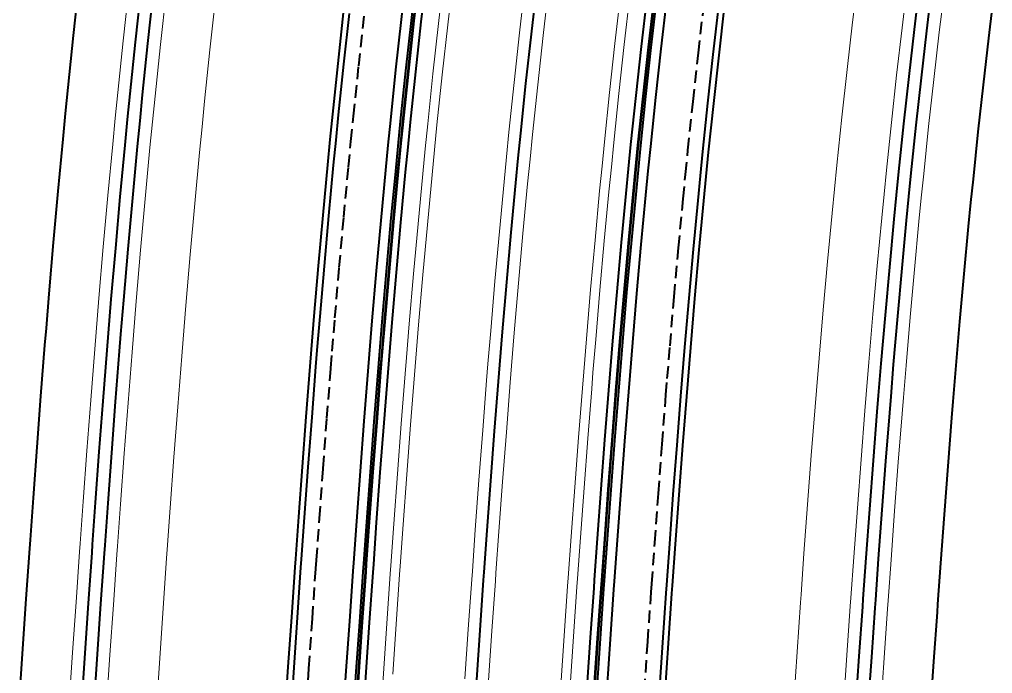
# Model space of a CAD drawing. Header units: feet. Extents: x 85617 to 85865, y 436878 to 437298.
# Drawn here: x 85619.48 to 85658.49, y 436982.88 to 437009.12 of the extents above; entities that cross this region are included whole.
import ezdxf

# ---------------------------------------------------------------- set-up
doc = ezdxf.new("R2010")
doc.units = ezdxf.units.FT
doc.header["$MEASUREMENT"] = 0
for name, pattern in [('( Dashed )', [0.75, 0.5, -0.25]), ('AM-AS', [16, 10, -2, 2, -2]), ('BV-GELEIDERAIL', [16, 10, -3, -3]), ('VW-3-3_STREEP15-N', [6, 3, -3]), ('VW-DOORGETROKKEN_015-N', [0])]:
    doc.linetypes.add(name, pattern=pattern)
for name, color, linetype, lineweight in [('N-WE-AM-AS-G', 10, 'AM-AS', 13), ('N-WE-BV-GELEIDECONSTRUCTIE_ACHTERZIJDE-G', 210, 'Continuous', 40), ('N-WE-BV-GELEIDECONSTRUCTIE_GELEIDERAIL-G', 210, 'BV-GELEIDERAIL', 40), ('N-WE-BV-GELEIDECONSTRUCTIE_UITBUIGING-G', 30, '( Dashed )', 40), ('N-WE-BV-GELEIDECONSTRUCTIE_VOORZIJDE-G', 210, 'Continuous', 40), ('N-WE-GW-BERM-G', 90, 'Continuous', 40), ('N-WE-GW-GRONDWERKLIJN_TEEN-G', 90, 'Continuous', 0), ('N-WE-GW-WATERGANG_BODEM-G', 90, 'Continuous', 40), ('N-WE-GW-WATERGANG_INSTEEK-G', 90, 'Continuous', 40), ('N-WE-GW-WATERGANG_WATERLIJN_WINTERPEIL-G', 7, 'Continuous', 0), ('N-WE-GW-ZANDLIJN-G', 20, 'Continuous', 40), ('N-WE-VH-KANTVERHARDING-G', 7, 'Continuous', 0), ('N-WE-VH-VERHARDING_KNIKLIJN-G', 251, 'Continuous', 40), ('N-WE-VW-MARKERING_LANGS_STREEP_33_015-G', 7, 'VW-3-3_STREEP15-N', 0), ('N-WE-VW-MARKERING_LANGS_STREEP_DOORGETROKKEN_015-G', 7, 'VW-DOORGETROKKEN_015-N', 0)]:
    doc.layers.add(name, color=color, linetype=linetype, lineweight=lineweight)

msp = doc.modelspace()

# ---------------------------------------------------------------- linework, layer by layer
at = {"layer": 'N-WE-AM-AS-G'}
msp.add_polyline3d([(85637.713, 436981.133, 3), (85637.882, 436983.628, 3), (85638.055, 436986.122, 3), (85638.113, 436986.953, 3), (85638.232, 436988.615, 3), (85638.416, 436991.109, 3), (85638.607, 436993.601, 3), (85638.739, 436995.263, 3), (85638.807, 436996.093, 3), (85639.019, 436998.584, 3), (85639.243, 437001.074, 3), (85639.481, 437003.563, 3), (85639.734, 437006.05, 3), (85640.005, 437008.535, 3), (85640.294, 437011.019, 3)], dxfattribs=at)
at = {"layer": 'N-WE-BV-GELEIDECONSTRUCTIE_ACHTERZIJDE-G'}
for points in [[(85632.452, 436980.987, 2.804), (85632.587, 436982.985, 2.804), (85632.724, 436984.986, 2.804), (85632.864, 436986.988, 2.804), (85632.887, 436987.322, 2.804), (85633.006, 436988.993, 2.804), (85633.153, 436990.999, 2.804), (85633.305, 436993.007, 2.804), (85633.463, 436995.016, 2.804), (85633.517, 436995.687, 2.804), (85633.628, 436997.027, 2.804), (85633.799, 436999.04, 2.804), (85633.979, 437001.054, 2.804), (85634.169, 437003.069, 2.804), (85634.267, 437004.077, 2.804), (85634.367, 437005.086, 2.804), (85634.577, 437007.103, 2.804), (85634.798, 437009.121, 2.804), (85635.032, 437011.14, 2.804)], [(85632.452, 436980.987, 3.594), (85632.587, 436982.985, 3.594), (85632.724, 436984.986, 3.594), (85632.864, 436986.988, 3.594), (85632.887, 436987.322, 3.594), (85633.006, 436988.993, 3.594), (85633.153, 436990.999, 3.594), (85633.305, 436993.007, 3.594), (85633.463, 436995.016, 3.594), (85633.517, 436995.687, 3.594), (85633.628, 436997.027, 3.594), (85633.799, 436999.04, 3.594), (85633.979, 437001.054, 3.594), (85634.169, 437003.069, 3.594), (85634.267, 437004.077, 3.594), (85634.367, 437005.086, 3.594), (85634.577, 437007.103, 3.594), (85634.798, 437009.121, 3.594), (85635.032, 437011.14, 3.594)], [(85643.041, 436982.275, 2.804), (85643.178, 436984.265, 2.804), (85643.316, 436986.253, 2.804), (85643.34, 436986.584, 2.804), (85643.458, 436988.238, 2.804), (85643.603, 436990.221, 2.804), (85643.753, 436992.202, 2.804), (85643.908, 436994.18, 2.804), (85643.961, 436994.839, 2.804), (85644.07, 436996.156, 2.804), (85644.238, 436998.129, 2.804), (85644.414, 437000.099, 2.804), (85644.599, 437002.066, 2.804), (85644.695, 437003.049, 2.804), (85644.793, 437004.03, 2.804), (85644.996, 437005.991, 2.804), (85645.211, 437007.949, 2.804), (85645.437, 437009.904, 2.804)], [(85643.041, 436982.275, 3.594), (85643.178, 436984.265, 3.594), (85643.316, 436986.253, 3.594), (85643.34, 436986.584, 3.594), (85643.458, 436988.238, 3.594), (85643.603, 436990.221, 3.594), (85643.753, 436992.202, 3.594), (85643.908, 436994.18, 3.594), (85643.961, 436994.839, 3.594), (85644.07, 436996.156, 3.594), (85644.238, 436998.129, 3.594), (85644.414, 437000.099, 3.594), (85644.599, 437002.066, 3.594), (85644.695, 437003.049, 3.594), (85644.793, 437004.03, 3.594), (85644.996, 437005.991, 3.594), (85645.211, 437007.949, 3.594), (85645.437, 437009.904, 3.594)]]:
    msp.add_polyline3d(points, dxfattribs=at)
at = {"layer": 'N-WE-BV-GELEIDECONSTRUCTIE_GELEIDERAIL-G'}
for points in [[(85632.851, 436980.96, 2.824), (85632.986, 436982.958, 2.824), (85633.123, 436984.958, 2.824), (85633.263, 436986.96, 2.824), (85633.286, 436987.294, 2.824), (85633.405, 436988.964, 2.824), (85633.552, 436990.969, 2.824), (85633.704, 436992.976, 2.824), (85633.862, 436994.984, 2.824), (85633.916, 436995.654, 2.824), (85634.026, 436996.994, 2.824), (85634.198, 436999.005, 2.824), (85634.378, 437001.018, 2.824), (85634.567, 437003.031, 2.824), (85634.665, 437004.038, 2.824), (85634.765, 437005.045, 2.824), (85634.975, 437007.061, 2.824), (85635.196, 437009.077, 2.824), (85635.429, 437011.093, 2.824)], [(85642.642, 436982.302, 2.824), (85642.779, 436984.292, 2.824), (85642.917, 436986.281, 2.824), (85642.941, 436986.612, 2.824), (85643.059, 436988.267, 2.824), (85643.204, 436990.251, 2.824), (85643.354, 436992.233, 2.824), (85643.51, 436994.212, 2.824), (85643.563, 436994.871, 2.824), (85643.671, 436996.189, 2.824), (85643.84, 436998.163, 2.824), (85644.016, 437000.135, 2.824), (85644.201, 437002.104, 2.824), (85644.296, 437003.088, 2.824), (85644.395, 437004.071, 2.824), (85644.599, 437006.034, 2.824), (85644.814, 437007.994, 2.824), (85645.04, 437009.951, 2.824)]]:
    msp.add_polyline3d(points, dxfattribs=at)
at = {"layer": 'N-WE-BV-GELEIDECONSTRUCTIE_UITBUIGING-G'}
for points in [[(85644.538, 436982.173, 2.729), (85644.674, 436984.161, 2.729), (85644.812, 436986.147, 2.729), (85644.836, 436986.478, 2.729), (85644.954, 436988.13, 2.729), (85645.099, 436990.11, 2.729), (85645.249, 436992.087, 2.729), (85645.403, 436994.06, 2.729), (85645.456, 436994.718, 2.729), (85645.565, 436996.031, 2.729), (85645.732, 436997.998, 2.729), (85645.908, 436999.962, 2.729), (85646.092, 437001.922, 2.729), (85646.187, 437002.901, 2.729), (85646.285, 437003.879, 2.729), (85646.488, 437005.832, 2.729), (85646.702, 437007.782, 2.729), (85646.927, 437009.727, 2.729)], [(85630.955, 436981.088, 2.729), (85631.091, 436983.087, 2.729), (85631.228, 436985.089, 2.729), (85631.367, 436987.094, 2.729), (85631.391, 436987.428, 2.729), (85631.51, 436989.101, 2.729), (85631.658, 436991.11, 2.729), (85631.81, 436993.122, 2.729), (85631.968, 436995.136, 2.729), (85632.022, 436995.808, 2.729), (85632.133, 436997.152, 2.729), (85632.305, 436999.171, 2.729), (85632.486, 437001.191, 2.729), (85632.675, 437003.213, 2.729), (85632.774, 437004.225, 2.729), (85632.875, 437005.237, 2.729), (85633.086, 437007.262, 2.729), (85633.308, 437009.289, 2.729)]]:
    msp.add_polyline3d(points, dxfattribs=at)
at = {"layer": 'N-WE-BV-GELEIDECONSTRUCTIE_VOORZIJDE-G'}
for points in [[(85633.25, 436980.933, 2.844), (85633.385, 436982.931, 2.844), (85633.522, 436984.931, 2.844), (85633.662, 436986.932, 2.844), (85633.685, 436987.266, 2.844), (85633.804, 436988.935, 2.844), (85633.951, 436990.94, 2.844), (85634.103, 436992.945, 2.844), (85634.261, 436994.953, 2.844), (85634.315, 436995.622, 2.844), (85634.425, 436996.961, 2.844), (85634.596, 436998.97, 2.844), (85634.776, 437000.981, 2.844), (85634.965, 437002.993, 2.844), (85635.063, 437003.999, 2.844), (85635.163, 437005.005, 2.844), (85635.373, 437007.018, 2.844), (85635.593, 437009.032, 2.844), (85635.826, 437011.046, 2.844)], [(85633.25, 436980.933, 3.594), (85633.385, 436982.931, 3.594), (85633.522, 436984.931, 3.594), (85633.662, 436986.932, 3.594), (85633.685, 436987.266, 3.594), (85633.804, 436988.935, 3.594), (85633.951, 436990.94, 3.594), (85634.103, 436992.945, 3.594), (85634.261, 436994.953, 3.594), (85634.315, 436995.622, 3.594), (85634.425, 436996.961, 3.594), (85634.596, 436998.97, 3.594), (85634.776, 437000.981, 3.594), (85634.965, 437002.993, 3.594), (85635.063, 437003.999, 3.594), (85635.163, 437005.005, 3.594), (85635.373, 437007.018, 3.594), (85635.593, 437009.032, 3.594), (85635.826, 437011.046, 3.594)], [(85642.243, 436982.329, 2.844), (85642.38, 436984.32, 2.844), (85642.518, 436986.309, 2.844), (85642.542, 436986.64, 2.844), (85642.66, 436988.296, 2.844), (85642.805, 436990.281, 2.844), (85642.955, 436992.263, 2.844), (85643.111, 436994.244, 2.844), (85643.164, 436994.904, 2.844), (85643.273, 436996.222, 2.844), (85643.441, 436998.198, 2.844), (85643.618, 437000.172, 2.844), (85643.803, 437002.143, 2.844), (85643.898, 437003.127, 2.844), (85643.997, 437004.111, 2.844), (85644.201, 437006.076, 2.844), (85644.416, 437008.039, 2.844), (85644.643, 437009.998, 2.844)], [(85642.243, 436982.329, 3.594), (85642.38, 436984.32, 3.594), (85642.518, 436986.309, 3.594), (85642.542, 436986.64, 3.594), (85642.66, 436988.296, 3.594), (85642.805, 436990.281, 3.594), (85642.955, 436992.263, 3.594), (85643.111, 436994.244, 3.594), (85643.164, 436994.904, 3.594), (85643.273, 436996.222, 3.594), (85643.441, 436998.198, 3.594), (85643.618, 437000.172, 3.594), (85643.803, 437002.143, 3.594), (85643.898, 437003.127, 3.594), (85643.997, 437004.111, 3.594), (85644.201, 437006.076, 3.594), (85644.416, 437008.039, 3.594), (85644.643, 437009.998, 3.594)]]:
    msp.add_polyline3d(points, dxfattribs=at)
at = {"layer": 'N-WE-GW-BERM-G'}
for points in [[(85645.137, 436982.132, 2.699), (85645.273, 436984.12, 2.699), (85645.411, 436986.105, 2.699), (85645.434, 436986.436, 2.699), (85645.552, 436988.087, 2.699), (85645.697, 436990.065, 2.699), (85645.847, 436992.041, 2.699), (85646.002, 436994.013, 2.699), (85646.054, 436994.669, 2.699), (85646.162, 436995.981, 2.699), (85646.33, 436997.946, 2.699), (85646.506, 436999.907, 2.699), (85646.689, 437001.865, 2.699), (85646.784, 437002.842, 2.699), (85646.882, 437003.819, 2.699), (85647.085, 437005.769, 2.699), (85647.298, 437007.714, 2.699), (85647.522, 437009.656, 2.699)], [(85630.357, 436981.128, 2.699), (85630.492, 436983.128, 2.699), (85630.629, 436985.131, 2.699), (85630.769, 436987.136, 2.699), (85630.792, 436987.47, 2.699), (85630.912, 436989.144, 2.699), (85631.059, 436991.155, 2.699), (85631.212, 436993.168, 2.699), (85631.37, 436995.184, 2.699), (85631.424, 436995.856, 2.699), (85631.535, 436997.202, 2.699), (85631.707, 436999.223, 2.699), (85631.888, 437001.245, 2.699), (85632.078, 437003.27, 2.699), (85632.177, 437004.284, 2.699), (85632.278, 437005.297, 2.699), (85632.489, 437007.326, 2.699), (85632.712, 437009.356, 2.699)]]:
    msp.add_polyline3d(points, dxfattribs=at)
at = {"layer": 'N-WE-GW-GRONDWERKLIJN_TEEN-G'}
for points in [[(85650.522, 436981.766, 0), (85650.658, 436983.749, 0), (85650.796, 436985.726, 0), (85650.819, 436986.055, 0), (85650.936, 436987.698, 0), (85651.08, 436989.665, 0), (85651.229, 436991.626, 0), (85651.382, 436993.582, 0), (85651.435, 436994.233, 0), (85651.542, 436995.532, 0), (85651.708, 436997.477, 0), (85651.881, 436999.415, 0), (85652.062, 437001.348, 0), (85652.156, 437002.312, 0), (85652.253, 437003.275, 0), (85652.452, 437005.196, 0), (85652.662, 437007.111, 0), (85652.883, 437009.019, 0), (85653.036, 437010.288, 0)], [(85624.971, 436981.491, 0), (85625.106, 436983.494, 0), (85625.244, 436985.502, 0), (85625.384, 436987.515, 0), (85625.408, 436987.851, 0), (85625.528, 436989.533, 0), (85625.676, 436991.555, 0), (85625.83, 436993.583, 0), (85625.989, 436995.615, 0), (85626.044, 436996.293, 0), (85626.156, 436997.651, 0), (85626.33, 436999.692, 0), (85626.513, 437001.738, 0), (85626.705, 437003.787, 0), (85626.805, 437004.813, 0), (85626.908, 437005.841, 0), (85627.121, 437007.899, 0), (85627.347, 437009.96, 0)]]:
    msp.add_polyline3d(points, dxfattribs=at)
at = {"layer": 'N-WE-GW-WATERGANG_BODEM-G'}
for points in [[(85621.978, 436981.693, -1.25), (85622.113, 436983.698, -1.25), (85622.251, 436985.709, -1.25), (85622.392, 436987.726, -1.25), (85622.415, 436988.062, -1.25), (85622.536, 436989.749, -1.25), (85622.684, 436991.778, -1.25), (85622.838, 436993.813, -1.25), (85622.999, 436995.854, -1.25), (85623.054, 436996.536, -1.25), (85623.166, 436997.901, -1.25), (85623.341, 436999.953, -1.25), (85623.525, 437002.011, -1.25), (85623.719, 437004.074, -1.25), (85623.819, 437005.108, -1.25), (85623.923, 437006.143, -1.25), (85624.138, 437008.217, -1.25), (85624.366, 437010.296, -1.25)], [(85622.477, 436981.659, -1.25), (85622.612, 436983.664, -1.25), (85622.75, 436985.674, -1.25), (85622.89, 436987.691, -1.25), (85622.914, 436988.027, -1.25), (85623.034, 436989.713, -1.25), (85623.183, 436991.741, -1.25), (85623.337, 436993.775, -1.25), (85623.497, 436995.814, -1.25), (85623.552, 436996.495, -1.25), (85623.664, 436997.859, -1.25), (85623.839, 436999.91, -1.25), (85624.023, 437001.965, -1.25), (85624.216, 437004.026, -1.25), (85624.317, 437005.059, -1.25), (85624.42, 437006.093, -1.25), (85624.636, 437008.164, -1.25), (85624.863, 437010.24, -1.25)], [(85653.016, 436981.596, -1.25), (85653.152, 436983.577, -1.25), (85653.29, 436985.55, -1.25), (85653.313, 436985.879, -1.25), (85653.43, 436987.518, -1.25), (85653.573, 436989.479, -1.25), (85653.721, 436991.434, -1.25), (85653.874, 436993.382, -1.25), (85653.927, 436994.03, -1.25), (85654.033, 436995.324, -1.25), (85654.198, 436997.259, -1.25), (85654.371, 436999.187, -1.25), (85654.551, 437001.109, -1.25), (85654.644, 437002.067, -1.25), (85654.74, 437003.023, -1.25), (85654.938, 437004.931, -1.25), (85655.146, 437006.831, -1.25), (85655.365, 437008.724, -1.25), (85655.517, 437009.982, -1.25)], [(85653.515, 436981.563, -1.25), (85653.651, 436983.542, -1.25), (85653.788, 436985.515, -1.25), (85653.811, 436985.844, -1.25), (85653.928, 436987.482, -1.25), (85654.072, 436989.442, -1.25), (85654.22, 436991.396, -1.25), (85654.373, 436993.342, -1.25), (85654.425, 436993.99, -1.25), (85654.531, 436995.282, -1.25), (85654.696, 436997.216, -1.25), (85654.869, 436999.142, -1.25), (85655.049, 437001.061, -1.25), (85655.142, 437002.018, -1.25), (85655.237, 437002.973, -1.25), (85655.435, 437004.878, -1.25), (85655.643, 437006.775, -1.25), (85655.862, 437008.665, -1.25), (85656.014, 437009.921, -1.25)]]:
    msp.add_polyline3d(points, dxfattribs=at)
at = {"layer": 'N-WE-GW-WATERGANG_INSTEEK-G'}
for points in [[(85619.483, 436981.861, 0), (85619.619, 436983.867, 0), (85619.757, 436985.881, 0), (85619.898, 436987.901, 0), (85619.921, 436988.239, 0), (85620.042, 436989.929, 0), (85620.191, 436991.964, 0), (85620.346, 436994.005, 0), (85620.507, 436996.054, 0), (85620.562, 436996.738, 0), (85620.675, 436998.109, 0), (85620.851, 437000.171, 0), (85621.036, 437002.239, 0), (85621.23, 437004.314, 0), (85621.331, 437005.353, 0), (85621.436, 437006.395, 0), (85621.652, 437008.482, 0), (85621.882, 437010.575, 0)], [(85656.01, 436981.393, 0), (85656.145, 436983.37, 0), (85656.282, 436985.34, 0), (85656.305, 436985.667, 0), (85656.422, 436987.302, 0), (85656.565, 436989.257, 0), (85656.713, 436991.204, 0), (85656.865, 436993.143, 0), (85656.917, 436993.788, 0), (85657.023, 436995.074, 0), (85657.187, 436996.998, 0), (85657.358, 436998.914, 0), (85657.537, 437000.822, 0), (85657.63, 437001.772, 0), (85657.725, 437002.721, 0), (85657.921, 437004.613, 0), (85658.127, 437006.496, 0), (85658.344, 437008.37, 0), (85658.495, 437009.615, 0)]]:
    msp.add_polyline3d(points, dxfattribs=at)
at = {"layer": 'N-WE-GW-WATERGANG_WATERLIJN_WINTERPEIL-G'}
for points in [[(85621.479, 436981.726, -1), (85621.614, 436983.731, -1), (85621.752, 436985.743, -1), (85621.893, 436987.761, -1), (85621.917, 436988.098, -1), (85622.037, 436989.785, -1), (85622.186, 436991.815, -1), (85622.34, 436993.852, -1), (85622.5, 436995.894, -1), (85622.555, 436996.576, -1), (85622.668, 436997.942, -1), (85622.843, 436999.997, -1), (85623.027, 437002.057, -1), (85623.221, 437004.122, -1), (85623.322, 437005.157, -1), (85623.425, 437006.193, -1), (85623.641, 437008.27, -1), (85623.869, 437010.352, -1)], [(85622.975, 436981.625, -1), (85623.111, 436983.63, -1), (85623.249, 436985.64, -1), (85623.389, 436987.655, -1), (85623.413, 436987.992, -1), (85623.533, 436989.677, -1), (85623.682, 436991.704, -1), (85623.836, 436993.736, -1), (85623.996, 436995.774, -1), (85624.05, 436996.455, -1), (85624.163, 436997.818, -1), (85624.337, 436999.866, -1), (85624.521, 437001.92, -1), (85624.714, 437003.979, -1), (85624.815, 437005.01, -1), (85624.918, 437006.042, -1), (85625.133, 437008.111, -1), (85625.36, 437010.184, -1)], [(85652.518, 436981.63, -1), (85652.653, 436983.611, -1), (85652.791, 436985.586, -1), (85652.814, 436985.914, -1), (85652.931, 436987.554, -1), (85653.075, 436989.516, -1), (85653.223, 436991.472, -1), (85653.376, 436993.422, -1), (85653.428, 436994.071, -1), (85653.535, 436995.366, -1), (85653.7, 436997.303, -1), (85653.873, 436999.233, -1), (85654.053, 437001.157, -1), (85654.147, 437002.116, -1), (85654.242, 437003.074, -1), (85654.441, 437004.984, -1), (85654.649, 437006.887, -1), (85654.869, 437008.783, -1), (85655.021, 437010.043, -1)], [(85654.014, 436981.529, -1), (85654.15, 436983.508, -1), (85654.287, 436985.48, -1), (85654.31, 436985.808, -1), (85654.427, 436987.446, -1), (85654.571, 436989.405, -1), (85654.718, 436991.357, -1), (85654.871, 436993.303, -1), (85654.923, 436993.949, -1), (85655.03, 436995.241, -1), (85655.194, 436997.172, -1), (85655.366, 436999.096, -1), (85655.546, 437001.013, -1), (85655.639, 437001.969, -1), (85655.735, 437002.923, -1), (85655.932, 437004.825, -1), (85656.14, 437006.719, -1), (85656.358, 437008.606, -1), (85656.51, 437009.859, -1)]]:
    msp.add_polyline3d(points, dxfattribs=at)
at = {"layer": 'N-WE-GW-ZANDLIJN-G'}
for points in [[(85632.94, 436980.954, 1.881), (85633.075, 436982.952, 1.881), (85633.212, 436984.952, 1.881), (85633.352, 436986.954, 1.881), (85633.375, 436987.288, 1.881), (85633.494, 436988.958, 1.881), (85633.641, 436990.963, 1.881), (85633.793, 436992.969, 1.881), (85633.951, 436994.977, 1.881), (85634.005, 436995.647, 1.881), (85634.115, 436996.987, 1.881), (85634.287, 436998.998, 1.881), (85634.467, 437001.009, 1.881), (85634.656, 437003.022, 1.881), (85634.754, 437004.029, 1.881), (85634.854, 437005.036, 1.881), (85635.064, 437007.051, 1.881), (85635.284, 437009.067, 1.881), (85635.518, 437011.083, 1.881)], [(85632.94, 436980.954, 1.881), (85633.075, 436982.952, 1.881), (85633.212, 436984.952, 1.881), (85633.352, 436986.954, 1.881), (85633.375, 436987.288, 1.881), (85633.494, 436988.958, 1.881), (85633.641, 436990.963, 1.881), (85633.793, 436992.969, 1.881), (85633.951, 436994.977, 1.881), (85634.005, 436995.647, 1.881), (85634.115, 436996.987, 1.881), (85634.287, 436998.998, 1.881), (85634.467, 437001.009, 1.881), (85634.656, 437003.022, 1.881), (85634.754, 437004.029, 1.881), (85634.854, 437005.036, 1.881), (85635.064, 437007.051, 1.881), (85635.284, 437009.067, 1.881), (85635.518, 437011.083, 1.881)], [(85632.965, 436980.952, 1.882), (85633.101, 436982.951, 1.882), (85633.237, 436984.951, 1.882), (85633.377, 436986.952, 1.882), (85633.4, 436987.286, 1.882), (85633.52, 436988.956, 1.882), (85633.667, 436990.961, 1.882), (85633.818, 436992.967, 1.882), (85633.976, 436994.975, 1.882), (85634.03, 436995.645, 1.882), (85634.14, 436996.985, 1.882), (85634.312, 436998.995, 1.882), (85634.492, 437001.007, 1.882), (85634.681, 437003.02, 1.882), (85634.779, 437004.027, 1.882), (85634.879, 437005.034, 1.882), (85635.089, 437007.049, 1.882), (85635.31, 437009.064, 1.882), (85635.543, 437011.08, 1.882)], [(85632.965, 436980.952, 1.882), (85633.101, 436982.951, 1.882), (85633.237, 436984.951, 1.882), (85633.377, 436986.952, 1.882), (85633.4, 436987.286, 1.882), (85633.52, 436988.956, 1.882), (85633.667, 436990.961, 1.882), (85633.818, 436992.967, 1.882), (85633.976, 436994.975, 1.882), (85634.03, 436995.645, 1.882), (85634.14, 436996.985, 1.882), (85634.312, 436998.995, 1.882), (85634.492, 437001.007, 1.882), (85634.681, 437003.02, 1.882), (85634.779, 437004.027, 1.882), (85634.879, 437005.034, 1.882), (85635.089, 437007.049, 1.882), (85635.31, 437009.064, 1.882), (85635.543, 437011.08, 1.882)], [(85637.814, 436982.63, 2), (85637.951, 436984.625, 2), (85638.09, 436986.621, 2), (85638.113, 436986.953, 2), (85638.232, 436988.615, 2), (85638.378, 436990.61, 2), (85638.529, 436992.604, 2), (85638.686, 436994.598, 2), (85638.739, 436995.263, 2), (85638.849, 436996.592, 2), (85639.019, 436998.584, 2), (85639.197, 437000.576, 2), (85639.384, 437002.568, 2), (85639.481, 437003.563, 2), (85639.58, 437004.558, 2), (85639.787, 437006.547, 2), (85640.005, 437008.535, 2), (85640.234, 437010.522, 2)], [(85637.814, 436982.63, 2), (85637.951, 436984.625, 2), (85638.09, 436986.621, 2), (85638.113, 436986.953, 2), (85638.232, 436988.615, 2), (85638.378, 436990.61, 2), (85638.529, 436992.604, 2), (85638.686, 436994.598, 2), (85638.739, 436995.263, 2), (85638.849, 436996.592, 2), (85639.019, 436998.584, 2), (85639.197, 437000.576, 2), (85639.384, 437002.568, 2), (85639.481, 437003.563, 2), (85639.58, 437004.558, 2), (85639.787, 437006.547, 2), (85640.005, 437008.535, 2), (85640.234, 437010.522, 2)], [(85642.528, 436982.31, 1.882), (85642.664, 436984.3, 1.882), (85642.803, 436986.289, 1.882), (85642.826, 436986.62, 1.882), (85642.945, 436988.275, 1.882), (85643.09, 436990.259, 1.882), (85643.24, 436992.242, 1.882), (85643.395, 436994.221, 1.882), (85643.449, 436994.881, 1.882), (85643.557, 436996.199, 1.882), (85643.726, 436998.173, 1.882), (85643.902, 437000.146, 1.882), (85644.087, 437002.115, 1.882), (85644.183, 437003.099, 1.882), (85644.281, 437004.082, 1.882), (85644.485, 437006.046, 1.882), (85644.7, 437008.007, 1.882), (85644.926, 437009.965, 1.882)], [(85642.528, 436982.31, 1.882), (85642.664, 436984.3, 1.882), (85642.803, 436986.289, 1.882), (85642.826, 436986.62, 1.882), (85642.945, 436988.275, 1.882), (85643.09, 436990.259, 1.882), (85643.24, 436992.242, 1.882), (85643.395, 436994.221, 1.882), (85643.449, 436994.881, 1.882), (85643.557, 436996.199, 1.882), (85643.726, 436998.173, 1.882), (85643.902, 437000.146, 1.882), (85644.087, 437002.115, 1.882), (85644.183, 437003.099, 1.882), (85644.281, 437004.082, 1.882), (85644.485, 437006.046, 1.882), (85644.7, 437008.007, 1.882), (85644.926, 437009.965, 1.882)], [(85642.553, 436982.308, 1.881), (85642.69, 436984.298, 1.881), (85642.828, 436986.287, 1.881), (85642.852, 436986.618, 1.881), (85642.97, 436988.273, 1.881), (85643.115, 436990.258, 1.881), (85643.265, 436992.24, 1.881), (85643.421, 436994.219, 1.881), (85643.474, 436994.879, 1.881), (85643.582, 436996.196, 1.881), (85643.751, 436998.171, 1.881), (85643.927, 437000.143, 1.881), (85644.112, 437002.113, 1.881), (85644.208, 437003.097, 1.881), (85644.306, 437004.08, 1.881), (85644.51, 437006.043, 1.881), (85644.725, 437008.004, 1.881), (85644.951, 437009.962, 1.881)], [(85642.553, 436982.308, 1.881), (85642.69, 436984.298, 1.881), (85642.828, 436986.287, 1.881), (85642.852, 436986.618, 1.881), (85642.97, 436988.273, 1.881), (85643.115, 436990.258, 1.881), (85643.265, 436992.24, 1.881), (85643.421, 436994.219, 1.881), (85643.474, 436994.879, 1.881), (85643.582, 436996.196, 1.881), (85643.751, 436998.171, 1.881), (85643.927, 437000.143, 1.881), (85644.112, 437002.113, 1.881), (85644.208, 437003.097, 1.881), (85644.306, 437004.08, 1.881), (85644.51, 437006.043, 1.881), (85644.725, 437008.004, 1.881), (85644.951, 437009.962, 1.881)], [(85645.368, 436982.116, 0), (85645.504, 436984.104, 0), (85645.643, 436986.089, 0), (85645.666, 436986.419, 0), (85645.784, 436988.07, 0), (85645.929, 436990.048, 0), (85646.078, 436992.023, 0), (85646.233, 436993.994, 0), (85646.286, 436994.65, 0), (85646.394, 436995.962, 0), (85646.562, 436997.926, 0), (85646.737, 436999.886, 0), (85646.92, 437001.843, 0), (85647.015, 437002.82, 0), (85647.113, 437003.795, 0), (85647.315, 437005.744, 0), (85647.529, 437007.689, 0), (85647.753, 437009.629, 0)], [(85645.368, 436982.116, 0), (85645.504, 436984.104, 0), (85645.643, 436986.089, 0), (85645.666, 436986.419, 0), (85645.784, 436988.07, 0), (85645.929, 436990.048, 0), (85646.078, 436992.023, 0), (85646.233, 436993.994, 0), (85646.286, 436994.65, 0), (85646.394, 436995.962, 0), (85646.562, 436997.926, 0), (85646.737, 436999.886, 0), (85646.92, 437001.843, 0), (85647.015, 437002.82, 0), (85647.113, 437003.795, 0), (85647.315, 437005.744, 0), (85647.529, 437007.689, 0), (85647.753, 437009.629, 0)], [(85630.125, 436981.144, 0), (85630.26, 436983.144, 0), (85630.397, 436985.147, 0), (85630.537, 436987.152, 0), (85630.561, 436987.487, 0), (85630.68, 436989.161, 0), (85630.828, 436991.172, 0), (85630.98, 436993.186, 0), (85631.139, 436995.202, 0), (85631.193, 436995.875, 0), (85631.304, 436997.221, 0), (85631.476, 436999.243, 0), (85631.657, 437001.267, 0), (85631.847, 437003.293, 0), (85631.946, 437004.306, 0), (85632.047, 437005.321, 0), (85632.258, 437007.351, 0), (85632.481, 437009.382, 0)], [(85630.125, 436981.144, 0), (85630.26, 436983.144, 0), (85630.397, 436985.147, 0), (85630.537, 436987.152, 0), (85630.561, 436987.487, 0), (85630.68, 436989.161, 0), (85630.828, 436991.172, 0), (85630.98, 436993.186, 0), (85631.139, 436995.202, 0), (85631.193, 436995.875, 0), (85631.304, 436997.221, 0), (85631.476, 436999.243, 0), (85631.657, 437001.267, 0), (85631.847, 437003.293, 0), (85631.946, 437004.306, 0), (85632.047, 437005.321, 0), (85632.258, 437007.351, 0), (85632.481, 437009.382, 0)]]:
    msp.add_polyline3d(points, dxfattribs=at)
at = {"layer": 'N-WE-VH-KANTVERHARDING-G'}
for points in [[(85633.938, 436980.887, 2.906), (85634.073, 436982.884, 2.906), (85634.21, 436984.883, 2.906), (85634.349, 436986.884, 2.906), (85634.373, 436987.217, 2.906), (85634.492, 436988.886, 2.906), (85634.639, 436990.888, 2.906), (85634.79, 436992.892, 2.906), (85634.948, 436994.898, 2.906), (85635.002, 436995.566, 2.906), (85635.112, 436996.904, 2.906), (85635.283, 436998.911, 2.906), (85635.462, 437000.918, 2.906), (85635.651, 437002.927, 2.906), (85635.749, 437003.931, 2.906), (85635.849, 437004.936, 2.906), (85636.058, 437006.945, 2.906), (85636.278, 437008.955, 2.906), (85636.511, 437010.965, 2.906)], [(85641.556, 436982.376, 2.906), (85641.692, 436984.367, 2.906), (85641.831, 436986.357, 2.906), (85641.854, 436986.689, 2.906), (85641.972, 436988.345, 2.906), (85642.118, 436990.332, 2.906), (85642.268, 436992.316, 2.906), (85642.424, 436994.299, 2.906), (85642.477, 436994.959, 2.906), (85642.586, 436996.28, 2.906), (85642.755, 436998.258, 2.906), (85642.931, 437000.235, 2.906), (85643.116, 437002.209, 2.906), (85643.213, 437003.195, 2.906), (85643.311, 437004.18, 2.906), (85643.516, 437006.149, 2.906), (85643.731, 437008.116, 2.906), (85643.958, 437010.08, 2.906)]]:
    msp.add_polyline3d(points, dxfattribs=at)
at = {"layer": 'N-WE-VH-VERHARDING_KNIKLIJN-G'}
msp.add_polyline3d([(85637.814, 436982.63, 3), (85637.951, 436984.625, 3), (85638.09, 436986.621, 3), (85638.113, 436986.953, 3), (85638.232, 436988.615, 3), (85638.378, 436990.61, 3), (85638.529, 436992.604, 3), (85638.686, 436994.598, 3), (85638.739, 436995.263, 3), (85638.849, 436996.592, 3), (85639.019, 436998.584, 3), (85639.197, 437000.576, 3), (85639.384, 437002.568, 3), (85639.481, 437003.563, 3), (85639.58, 437004.558, 3), (85639.787, 437006.547, 3), (85640.005, 437008.535, 3), (85640.234, 437010.522, 3)], dxfattribs=at)
at = {"layer": 'N-WE-VW-MARKERING_LANGS_STREEP_33_015-G'}
for points in [[(85634.447, 436982.859, 2.916), (85634.584, 436984.858, 2.916), (85634.723, 436986.858, 2.916), (85634.747, 436987.191, 2.916), (85634.866, 436988.859, 2.916), (85635.013, 436990.861, 2.916), (85635.164, 436992.864, 2.916), (85635.322, 436994.868, 2.916), (85635.375, 436995.536, 2.916), (85635.485, 436996.872, 2.916), (85635.657, 436998.878, 2.916), (85635.836, 437000.884, 2.916), (85636.024, 437002.891, 2.916), (85636.122, 437003.894, 2.916), (85636.222, 437004.898, 2.916), (85636.431, 437006.905, 2.916), (85636.651, 437008.913, 2.916), (85636.883, 437010.92, 2.916)], [(85641.182, 436982.401, 2.916), (85641.318, 436984.393, 2.916), (85641.457, 436986.384, 2.916), (85641.48, 436986.715, 2.916), (85641.598, 436988.372, 2.916), (85641.744, 436990.36, 2.916), (85641.894, 436992.345, 2.916), (85642.05, 436994.329, 2.916), (85642.103, 436994.99, 2.916), (85642.212, 436996.311, 2.916), (85642.381, 436998.291, 2.916), (85642.558, 437000.269, 2.916), (85642.743, 437002.245, 2.916), (85642.839, 437003.232, 2.916), (85642.938, 437004.218, 2.916), (85643.143, 437006.189, 2.916), (85643.359, 437008.158, 2.916), (85643.586, 437010.124, 2.916)]]:
    msp.add_polyline3d(points, dxfattribs=at)
at = {"layer": 'N-WE-VW-MARKERING_LANGS_STREEP_DOORGETROKKEN_015-G'}
for points in [[(85637.34, 436982.662, 2.988), (85637.477, 436984.658, 2.988), (85637.616, 436986.654, 2.988), (85637.64, 436986.987, 2.988), (85637.758, 436988.65, 2.988), (85637.905, 436990.645, 2.988), (85638.056, 436992.641, 2.988), (85638.212, 436994.636, 2.988), (85638.266, 436995.301, 2.988), (85638.375, 436996.631, 2.988), (85638.546, 436998.626, 2.988), (85638.724, 437000.62, 2.988), (85638.911, 437002.613, 2.988), (85639.008, 437003.61, 2.988), (85639.107, 437004.606, 2.988), (85639.314, 437006.598, 2.988), (85639.533, 437008.589, 2.988), (85639.763, 437010.578, 2.988)], [(85638.288, 436982.598, 2.988), (85638.425, 436984.593, 2.988), (85638.564, 436986.587, 2.988), (85638.587, 436986.92, 2.988), (85638.706, 436988.581, 2.988), (85638.852, 436990.575, 2.988), (85639.003, 436992.568, 2.988), (85639.159, 436994.56, 2.988), (85639.213, 436995.224, 2.988), (85639.322, 436996.552, 2.988), (85639.492, 436998.543, 2.988), (85639.67, 437000.533, 2.988), (85639.857, 437002.522, 2.988), (85639.953, 437003.516, 2.988), (85640.053, 437004.51, 2.988), (85640.259, 437006.497, 2.988), (85640.477, 437008.482, 2.988), (85640.706, 437010.466, 2.988)]]:
    msp.add_polyline3d(points, dxfattribs=at)

doc.saveas('drawing.dxf')
